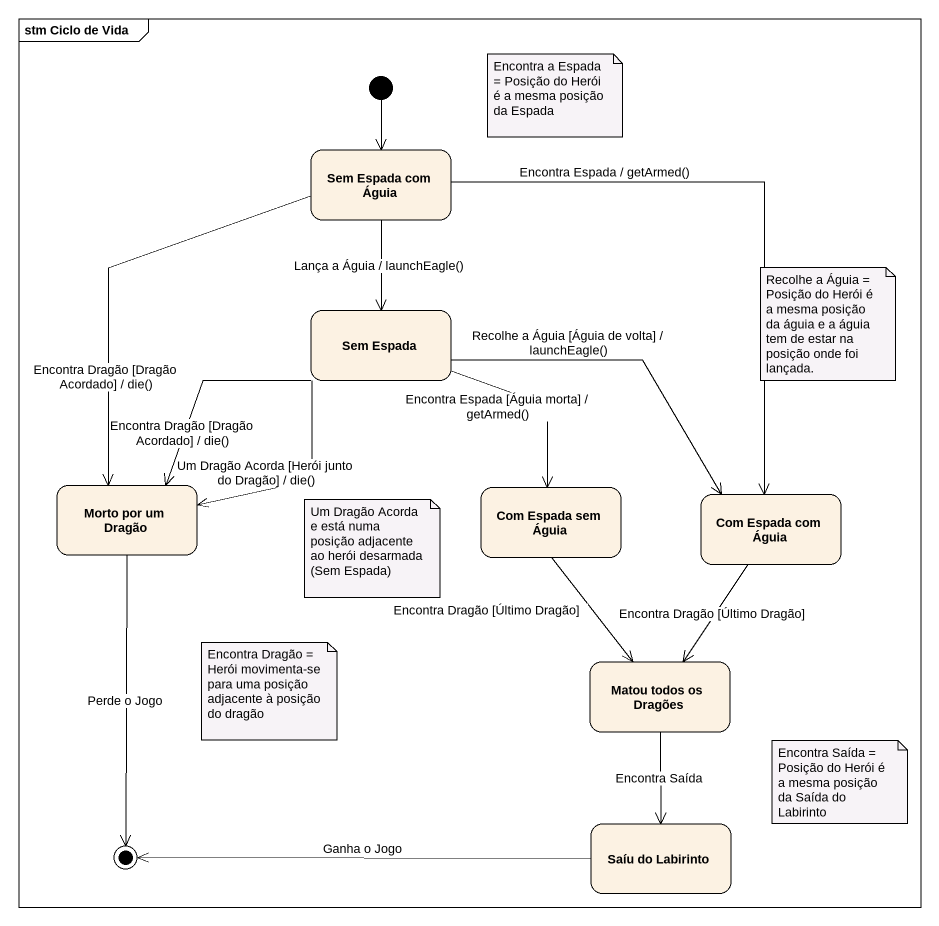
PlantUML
@startuml
mainframe stm Ciclo de Vida
hide empty description
state "Sem Espada com Águia" as Sem_Espada_com_Águia
state "Sem Espada" as Sem_Espada
state "Morto por um Dragão" as Morto_por_um_Dragão
state "Com Espada sem Águia" as Com_Espada_sem_Águia
state "Com Espada com Águia" as Com_Espada_com_Águia
state "Matou todos os Dragões" as Matou_todos_os_Dragões
state "Saíu do Labirinto" as Saíu_do_Labirinto
[*] --> Sem_Espada_com_Águia
Sem_Espada_com_Águia --> Sem_Espada : Lança a Águia / launchEagle()
Sem_Espada_com_Águia --> Morto_por_um_Dragão : Encontra Dragão [Dragão Acordado] / die()
Sem_Espada_com_Águia --> Com_Espada_com_Águia : Encontra Espada / getArmed()
Sem_Espada --> Morto_por_um_Dragão : Encontra Dragão [Dragão Acordado] / die()
Sem_Espada --> Morto_por_um_Dragão : Um Dragão Acorda [Herói junto do Dragão] / die()
Sem_Espada --> Com_Espada_sem_Águia : Encontra Espada [Águia morta] / getArmed()
Sem_Espada -right-> Com_Espada_com_Águia : Recolhe a Águia [Águia de volta] / launchEagle()
Com_Espada_sem_Águia --> Matou_todos_os_Dragões : Encontra Dragão [Último Dragão]
Com_Espada_com_Águia --> Matou_todos_os_Dragões : Encontra Dragão [Último Dragão]
Matou_todos_os_Dragões --> Saíu_do_Labirinto : Encontra Saída
Morto_por_um_Dragão --> [*] : Perde o Jogo
Saíu_do_Labirinto -left-> [*] : Ganha o Jogo
note as N1
  Encontra a Espada = Posição do Herói é a mesma posição da Espada
end note
note as N2
  Recolhe a Águia = Posição do Herói é a mesma posição da águia e a águia tem de estar na posição onde foi lançada.
end note
note as N3
  Um Dragão Acorda e está numa posição adjacente ao herói desarmada (Sem Espada)
end note
note as N4
  Encontra Dragão = Herói movimenta-se para uma posição adjacente à posição do dragão
end note
note as N5
  Encontra Saída = Posição do Herói é a mesma posição da Saída do Labirinto
end note
@enduml
